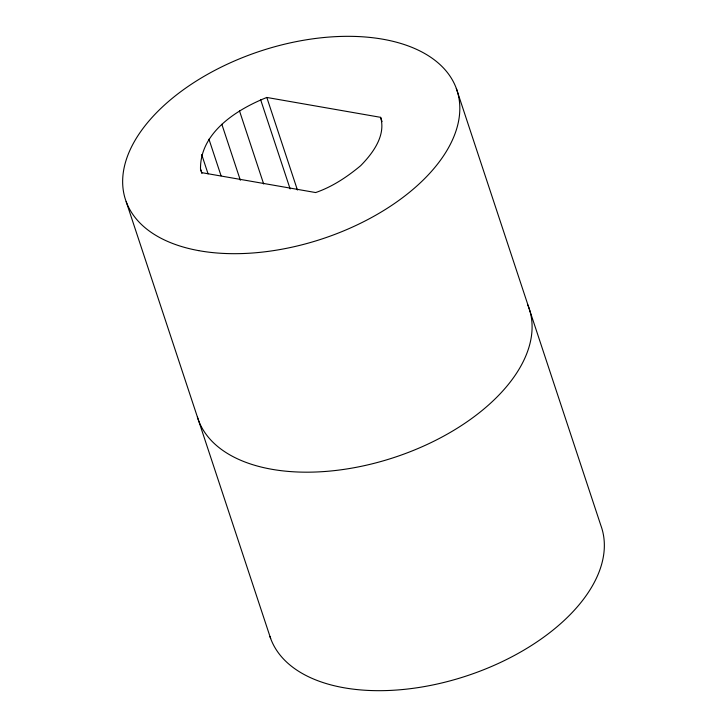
<?xml version="1.0" encoding="UTF-8"?>
<svg xmlns="http://www.w3.org/2000/svg" width="727" height="727" viewBox="0 0 727 727"><rect width="100%" height="100%" fill="white"/><g stroke="black" fill="none" stroke-linecap="round" stroke-linejoin="round"><path stroke-width="1.09" d="M200.507 169.191C199.87 132.659 236.766 109.432 266.809 97.454L380.63 117.338C386.01 135.649 372.851 153.27 360.637 165.711C347.17 176.906 332.312 186.83 315.663 192.555L201.842 172.672L200.507 169.191L201.924 173.499M456.32 88.412L600.838 525.403A174.535 98.854 -18.3 0 1 468.188 675.392A174.535 98.854 -18.3 0 1 269.981 636.57M380.63 117.338L382.057 121.645M266.809 97.454L297.425 190.02M260.602 99.608L290.146 188.947M239.456 110.786L263.665 183.976M221.844 124.29L240.355 180.26M208.958 139.211L221.063 175.807M201.679 154.524L208.086 173.898M126.162 201.597L270.68 638.588M527.802 304.913A174.535 98.854 -18.3 0 1 396.815 456.592A174.535 98.854 -18.3 0 1 197.399 417.053M198.707 250.633A174.535 98.854 -18.3 0 0 459.546 114.348A174.535 98.854 -18.3 0 0 215.465 70.028A174.535 98.854 -18.3 0 0 198.707 250.633"/></g></svg>
